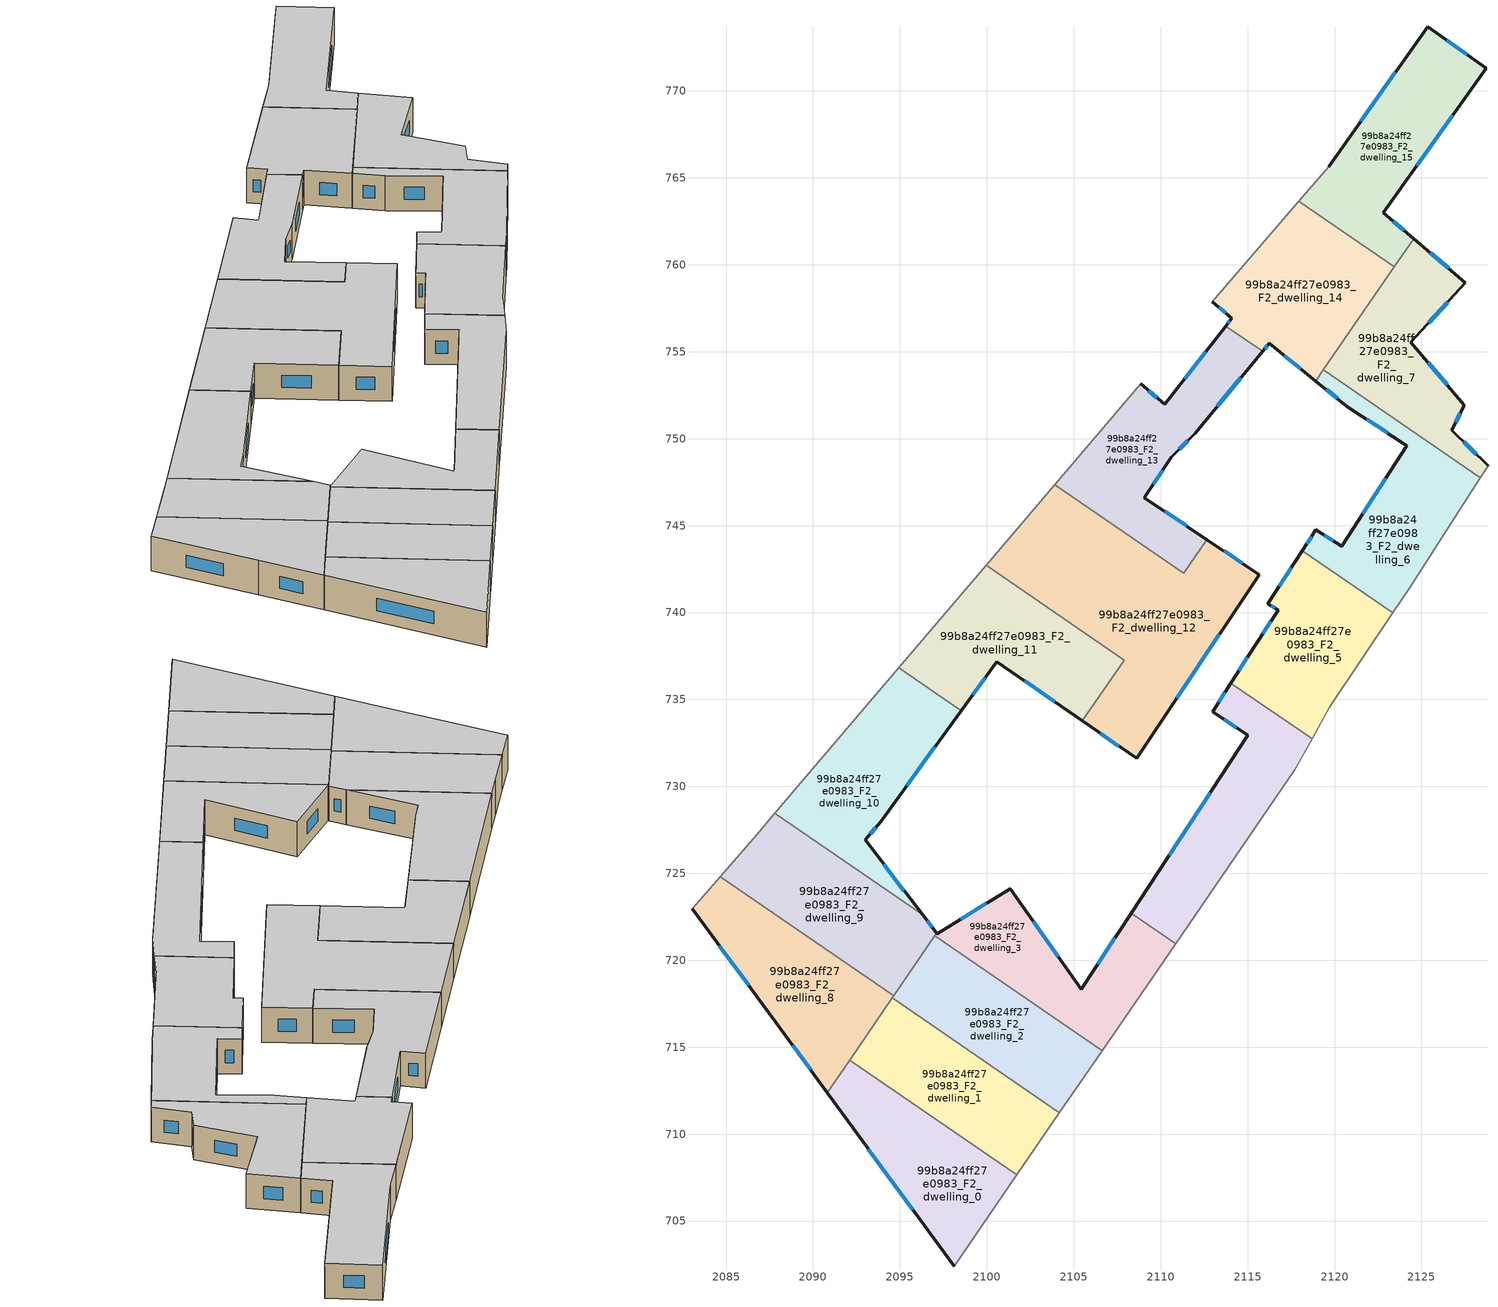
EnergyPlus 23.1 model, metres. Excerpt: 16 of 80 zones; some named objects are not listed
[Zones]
99b8a24ff27e0983_F2_dwelling_0
 floor to 99b8a24ff27e0983_F1_dwelling_0 (EU_floor_Construction): 2101.73,707.66 2098.11,702.39 2090.82,712.39 2092.11,714.26 z6
 wall outside (EU_wall_Construction): 2090.82,712.39 2098.11,702.39 z6:9
 wall to 99b8a24ff27e0983_F2_dwelling_1 (EU_wall_Construction): 2101.73,707.66 2092.11,714.26 z6:9
 wall adiabatic (EU_wall_Construction): 2098.11,702.39 2101.73,707.66 z6:9
 wall to 99b8a24ff27e0983_F2_dwelling_8 (EU_wall_Construction): 2092.11,714.26 2090.82,712.39 z6:9
 window (EU_Window_Construction): 2093.19,709.14 2095.74,705.64 z6.98:8.02
 ceiling to 99b8a24ff27e0983_F3_dwelling_0 (EU_floor_Construction): 2098.11,702.39 2101.73,707.66 2092.11,714.26 2090.82,712.39 z9
99b8a24ff27e0983_F2_dwelling_1
 floor to 99b8a24ff27e0983_F1_dwelling_1 (EU_floor_Construction): 2104.18,711.23 2101.73,707.66 2092.11,714.26 2094.56,717.83 z6
 wall to 99b8a24ff27e0983_F2_dwelling_2 (EU_wall_Construction): 2104.18,711.23 2094.56,717.83 z6:9
 wall adiabatic (EU_wall_Construction): 2101.73,707.66 2104.18,711.23 z6:9
 wall to 99b8a24ff27e0983_F2_dwelling_8 (EU_wall_Construction): 2094.56,717.83 2092.11,714.26 z6:9
 ceiling to 99b8a24ff27e0983_F3_dwelling_1 (EU_floor_Construction): 2101.73,707.66 2104.18,711.23 2094.56,717.83 2092.11,714.26 z9
99b8a24ff27e0983_F2_dwelling_10
 floor to 99b8a24ff27e0983_F1_dwelling_10 (EU_floor_Construction): 2098.52,734.36 2093.89,727.97 2093.01,726.92 2096.31,722.61 2087.81,728.44 2094.94,736.82 z6
 wall outside (EU_wall_Construction): 2096.31,722.61 2093.01,726.92 2093.89,727.97 2098.52,734.36 z6:9
 wall to 99b8a24ff27e0983_F2_dwelling_9 (EU_wall_Construction): 2087.81,728.44 2096.31,722.61 z6:9
 wall adiabatic (EU_wall_Construction): 2094.94,736.82 2087.81,728.44 z6:9
 wall to 99b8a24ff27e0983_F2_dwelling_11 (EU_wall_Construction): 2098.52,734.36 2094.94,736.82 z6:9
 window (EU_Window_Construction): 2095.4,730.05 2097.02,732.28 / 2093.3,727.27 2093.61,727.63 / 2095.24,724.01 2094.09,725.52 z6.98:8.02
 ceiling to 99b8a24ff27e0983_F3_dwelling_10 (EU_floor_Construction): 2096.31,722.61 2093.01,726.92 2093.89,727.97 2098.52,734.36 2094.94,736.82 2087.81,728.44 z9
99b8a24ff27e0983_F2_dwelling_11
 floor to 99b8a24ff27e0983_F1_dwelling_11 (EU_floor_Construction): 2107.91,737.27 2105.5,733.77 2100.56,737.17 2098.52,734.36 2094.94,736.82 2099.97,742.72 z6
 wall outside (EU_wall_Construction): 2098.52,734.36 2100.56,737.17 2105.5,733.77 z6:9
 wall adiabatic (EU_wall_Construction): 2099.97,742.72 2094.94,736.82 z6:9
 wall to 99b8a24ff27e0983_F2_dwelling_12 (EU_wall_Construction): 2105.5,733.77 2107.91,737.27 2099.97,742.72 z6:9
 window (EU_Window_Construction): 2102.17,736.07 2103.9,734.88 / 2099.19,735.27 2099.9,736.26 z6.98:8.02
 ceiling to 99b8a24ff27e0983_F3_dwelling_11 (EU_floor_Construction): 2105.5,733.77 2107.91,737.27 2099.97,742.72 2094.94,736.82 2098.52,734.36 2100.56,737.17 z9
99b8a24ff27e0983_F2_dwelling_12
 floor to 99b8a24ff27e0983_F1_dwelling_12 (EU_floor_Construction): 2112.67,744.2 2115.68,742.18 2108.61,731.62 2105.5,733.77 2107.91,737.27 2099.97,742.72 2103.92,747.35 2111.33,742.26 z6
 wall outside (EU_wall_Construction): 2105.5,733.77 2108.61,731.62 2115.68,742.18 2112.67,744.2 z6:9
 wall adiabatic (EU_wall_Construction): 2103.92,747.35 2099.97,742.72 z6:9
 wall to 99b8a24ff27e0983_F2_dwelling_13 (EU_wall_Construction): 2112.67,744.2 2111.33,742.26 2103.92,747.35 z6:9
 window (EU_Window_Construction): 2114.7,742.84 2113.65,743.54 / 2110.91,735.06 2113.38,738.75 / 2106.52,733.07 2107.6,732.32 z6.98:8.02
 ceiling to 99b8a24ff27e0983_F3_dwelling_12 (EU_floor_Construction): 2108.61,731.62 2115.68,742.18 2112.67,744.2 2111.33,742.26 2103.92,747.35 2099.97,742.72 2107.91,737.27 2105.5,733.77 z9
99b8a24ff27e0983_F2_dwelling_13
 floor to 99b8a24ff27e0983_F1_dwelling_13 (EU_floor_Construction): 2115.86,755.03 2111.99,750.32 2110.61,748.93 2109.05,746.61 2112.67,744.2 2111.33,742.26 2103.92,747.35 2108.85,753.15 2110.23,751.97 2113.75,756.48 z6
 wall outside (EU_wall_Construction): 2112.67,744.2 2109.05,746.61 2110.61,748.93 2111.99,750.32 2115.86,755.03 / 2113.75,756.48 2110.23,751.97 2108.85,753.15 z6:9
 wall adiabatic (EU_wall_Construction): 2108.85,753.15 2103.92,747.35 z6:9
 wall to 99b8a24ff27e0983_F2_dwelling_14 (EU_wall_Construction): 2115.86,755.03 2113.75,756.48 z6:9
 window (EU_Window_Construction): 2111.49,744.98 2110.23,745.83 / 2109.79,752.36 2109.3,752.77 / 2112.61,755.01 2111.38,753.44 / 2113.25,751.85 2114.6,753.5 / 2111.06,749.39 2111.55,749.87 / 2109.56,747.37 2110.11,748.18 z6.98:8.02
 ceiling to 99b8a24ff27e0983_F3_dwelling_13 (EU_floor_Construction): 2112.67,744.2 2109.05,746.61 2110.61,748.93 2111.99,750.32 2115.86,755.03 2113.75,756.48 2110.23,751.97 2108.85,753.15 2103.92,747.35 2111.33,742.26 z9
99b8a24ff27e0983_F2_dwelling_14
 floor to 99b8a24ff27e0983_F1_dwelling_14 (EU_floor_Construction): 2123.43,759.88 2118.93,753.32 2116.24,755.49 2115.86,755.03 2113.75,756.48 2114.1,756.93 2112.96,757.87 2117.94,763.65 z6
 wall outside (EU_wall_Construction): 2112.96,757.87 2114.1,756.93 2113.75,756.48 / 2115.86,755.03 2116.24,755.49 2118.93,753.32 z6:9
 wall adiabatic (EU_wall_Construction): 2117.94,763.65 2112.96,757.87 z6:9
 wall to 99b8a24ff27e0983_F2_dwelling_15 (EU_wall_Construction): 2123.43,759.88 2117.94,763.65 z6:9
 wall to 99b8a24ff27e0983_F2_dwelling_7 (EU_wall_Construction): 2119.36,753.95 2123.43,759.88 z6:9
 wall to 99b8a24ff27e0983_F2_dwelling_6 (EU_wall_Construction): 2118.93,753.32 2119.36,753.95 z6:9
 window (EU_Window_Construction): 2113.99,756.79 2113.87,756.63 / 2113.33,757.57 2113.73,757.24 / 2117.12,754.79 2118.05,754.02 / 2115.99,755.18 2116.12,755.34 z6.98:8.02
 ceiling to 99b8a24ff27e0983_F3_dwelling_14 (EU_floor_Construction): 2118.93,753.32 2123.43,759.88 2117.94,763.65 2112.96,757.87 2114.1,756.93 2113.75,756.48 2115.86,755.03 2116.24,755.49 z9
99b8a24ff27e0983_F2_dwelling_15
 floor to 99b8a24ff27e0983_F1_dwelling_15 (EU_floor_Construction): 2128.72,771.32 2122.81,762.98 2124.55,761.51 2123.43,759.88 2117.94,763.65 2119.67,765.65 2125.35,773.7 z6
 wall outside (EU_wall_Construction): 2124.55,761.51 2122.81,762.98 2128.72,771.32 2125.35,773.7 2119.67,765.65 z6:9
 wall adiabatic (EU_wall_Construction): 2119.67,765.65 2117.94,763.65 z6:9
 wall to 99b8a24ff27e0983_F2_dwelling_7 (EU_wall_Construction): 2123.43,759.88 2124.55,761.51 z6:9
 window (EU_Window_Construction): 2123.51,771.08 2121.52,768.27 / 2127.63,772.1 2126.45,772.93 / 2124.74,765.69 2126.8,768.61 / 2123.99,761.99 2123.38,762.5 z6.98:8.02
 ceiling to 99b8a24ff27e0983_F3_dwelling_15 (EU_floor_Construction): 2124.55,761.51 2122.81,762.98 2128.72,771.32 2125.35,773.7 2119.67,765.65 2117.94,763.65 2123.43,759.88 z9
99b8a24ff27e0983_F2_dwelling_2
 floor to 99b8a24ff27e0983_F1_dwelling_2 (EU_floor_Construction): 2106.63,714.8 2104.18,711.23 2094.56,717.83 2097.01,721.4 z6
 wall to 99b8a24ff27e0983_F2_dwelling_3 (EU_wall_Construction): 2106.63,714.8 2097.01,721.4 z6:9
 wall adiabatic (EU_wall_Construction): 2104.18,711.23 2106.63,714.8 z6:9
 wall to 99b8a24ff27e0983_F2_dwelling_9 (EU_wall_Construction): 2097.01,721.4 2094.64,717.95 z6:9
 wall to 99b8a24ff27e0983_F2_dwelling_8 (EU_wall_Construction): 2094.64,717.95 2094.56,717.83 z6:9
 ceiling to 99b8a24ff27e0983_F3_dwelling_2 (EU_floor_Construction): 2104.18,711.23 2106.63,714.8 2097.01,721.4 2094.56,717.83 z9
99b8a24ff27e0983_F2_dwelling_3
 floor to 99b8a24ff27e0983_F1_dwelling_3 (EU_floor_Construction): 2108.31,722.72 2110.86,720.96 2106.63,714.8 2097.01,721.4 2097.11,721.55 2097.14,721.51 2101.34,724.11 2105.43,718.33 z6
 wall outside (EU_wall_Construction): 2108.31,722.72 2105.43,718.33 2101.34,724.11 2097.14,721.51 2097.11,721.55 z6:9
 wall to 99b8a24ff27e0983_F2_dwelling_4 (EU_wall_Construction): 2110.86,720.96 2108.31,722.72 z6:9
 wall adiabatic (EU_wall_Construction): 2106.63,714.8 2110.86,720.96 z6:9
 wall to 99b8a24ff27e0983_F2_dwelling_9 (EU_wall_Construction): 2097.11,721.55 2097.01,721.4 z6:9
 window (EU_Window_Construction): 2099.98,723.27 2098.51,722.36 / 2104.1,720.21 2102.67,722.23 / 2107.37,721.29 2106.37,719.76 z6.98:8.02
 ceiling to 99b8a24ff27e0983_F3_dwelling_3 (EU_floor_Construction): 2106.63,714.8 2110.86,720.96 2108.31,722.72 2105.43,718.33 2101.34,724.11 2097.14,721.51 2097.11,721.55 2097.01,721.4 z9
99b8a24ff27e0983_F2_dwelling_4
 floor to 99b8a24ff27e0983_F1_dwelling_4 (EU_floor_Construction): 2118.71,732.74 2117.72,730.95 2110.86,720.96 2108.31,722.72 2115.02,732.95 2112.98,734.29 2114.04,735.95 z6
 wall outside (EU_wall_Construction): 2114.04,735.95 2112.98,734.29 2115.02,732.95 2108.31,722.72 z6:9
 wall to 99b8a24ff27e0983_F2_dwelling_5 (EU_wall_Construction): 2118.71,732.74 2114.04,735.95 z6:9
 wall adiabatic (EU_wall_Construction): 2110.86,720.96 2117.72,730.95 2118.71,732.74 z6:9
 window (EU_Window_Construction): 2112.84,729.62 2110.49,726.05 / 2113.65,733.86 2114.36,733.39 / 2113.7,735.41 2113.33,734.83 z6.98:8.02
 ceiling to 99b8a24ff27e0983_F3_dwelling_4 (EU_floor_Construction): 2110.86,720.96 2117.72,730.95 2118.71,732.74 2114.04,735.95 2112.98,734.29 2115.02,732.95 2108.31,722.72 z9
99b8a24ff27e0983_F2_dwelling_5
 floor to 99b8a24ff27e0983_F1_dwelling_5 (EU_floor_Construction): 2123.36,740 2119.72,734.59 2118.71,732.74 2114.04,735.95 2115.44,738.13 2116.75,740.14 2116.17,740.51 2118.16,743.57 z6
 wall outside (EU_wall_Construction): 2118.16,743.57 2116.17,740.51 2116.75,740.14 2115.44,738.13 2114.04,735.95 z6:9
 wall to 99b8a24ff27e0983_F2_dwelling_6 (EU_wall_Construction): 2123.36,740 2118.16,743.57 z6:9
 wall adiabatic (EU_wall_Construction): 2118.71,732.74 2119.72,734.59 2123.36,740 z6:9
 window (EU_Window_Construction): 2114.99,737.42 2114.5,736.66 / 2116.33,739.49 2115.87,738.79 / 2116.36,740.39 2116.57,740.26 / 2117.51,742.57 2116.82,741.51 z6.98:8.02
 ceiling to 99b8a24ff27e0983_F3_dwelling_5 (EU_floor_Construction): 2119.72,734.59 2123.36,740 2118.16,743.57 2116.17,740.51 2116.75,740.14 2115.44,738.13 2114.04,735.95 2118.71,732.74 z9
99b8a24ff27e0983_F2_dwelling_6
 floor to 99b8a24ff27e0983_F1_dwelling_6 (EU_floor_Construction): 2124.16,749.6 2120.74,751.84 2118.93,753.32 2119.36,753.95 2128.39,747.76 2124.32,741.43 2123.36,740 2118.16,743.57 2118.93,744.76 2120.4,743.81 z6
 wall outside (EU_wall_Construction): 2118.93,753.32 2120.74,751.84 2124.16,749.6 2120.4,743.81 2118.93,744.76 2118.16,743.57 z6:9
 wall to 99b8a24ff27e0983_F2_dwelling_7 (EU_wall_Construction): 2128.39,747.76 2119.36,753.95 z6:9
 wall adiabatic (EU_wall_Construction): 2123.36,740 2124.32,741.43 2128.39,747.76 z6:9
 window (EU_Window_Construction): 2118.68,744.37 2118.41,743.96 / 2119.93,744.12 2119.41,744.45 / 2122.94,747.72 2121.63,745.7 / 2121.86,751.11 2123.05,750.33 / 2119.52,752.84 2120.15,752.32 z6.98:8.02
 ceiling to 99b8a24ff27e0983_F3_dwelling_6 (EU_floor_Construction): 2124.32,741.43 2128.39,747.76 2119.36,753.95 2118.93,753.32 2120.74,751.84 2124.16,749.6 2120.4,743.81 2118.93,744.76 2118.16,743.57 2123.36,740 z9
99b8a24ff27e0983_F2_dwelling_7
 floor to 99b8a24ff27e0983_F1_dwelling_7 (EU_floor_Construction): 2127.53,758.97 2124.39,755.55 2127.47,751.92 2126.75,750.49 2128.83,748.45 2128.39,747.76 2119.36,753.95 2124.55,761.51 z6
 wall outside (EU_wall_Construction): 2128.83,748.45 2126.75,750.49 2127.47,751.92 2124.39,755.55 2127.53,758.97 2124.55,761.51 z6:9
 wall adiabatic (EU_wall_Construction): 2128.39,747.76 2128.83,748.45 z6:9
 window (EU_Window_Construction): 2128.15,749.11 2127.43,749.83 / 2126.56,759.8 2125.52,760.68 / 2125.42,756.67 2126.51,757.86 / 2126.47,753.1 2125.4,754.37 / 2126.99,750.96 2127.24,751.46 z6.98:8.02
 ceiling to 99b8a24ff27e0983_F3_dwelling_7 (EU_floor_Construction): 2128.39,747.76 2128.83,748.45 2126.75,750.49 2127.47,751.92 2124.39,755.55 2127.53,758.97 2124.55,761.51 2119.36,753.95 z9
99b8a24ff27e0983_F2_dwelling_8
 floor to 99b8a24ff27e0983_F1_dwelling_8 (EU_floor_Construction): 2094.64,717.95 2090.82,712.39 2087.87,716.43 2083.04,722.96 2084.66,724.8 z6
 wall outside (EU_wall_Construction): 2083.04,722.96 2087.87,716.43 2090.82,712.39 z6:9
 wall adiabatic (EU_wall_Construction): 2084.66,724.8 2083.04,722.96 z6:9
 wall to 99b8a24ff27e0983_F2_dwelling_9 (EU_wall_Construction): 2094.64,717.95 2084.66,724.8 z6:9
 window (EU_Window_Construction): 2088.83,715.12 2089.86,713.7 / 2084.61,720.84 2086.3,718.56 z6.98:8.02
 ceiling to 99b8a24ff27e0983_F3_dwelling_8 (EU_floor_Construction): 2090.82,712.39 2094.64,717.95 2084.66,724.8 2083.04,722.96 2087.87,716.43 z9
99b8a24ff27e0983_F2_dwelling_9
 floor to 99b8a24ff27e0983_F1_dwelling_9 (EU_floor_Construction): 2096.31,722.61 2097.11,721.55 2094.64,717.95 2084.66,724.8 2086.77,727.22 2087.81,728.44 z6
 wall outside (EU_wall_Construction): 2097.11,721.55 2096.31,722.61 z6:9
 wall adiabatic (EU_wall_Construction): 2087.81,728.44 2086.77,727.22 2084.66,724.8 z6:9
 window (EU_Window_Construction): 2096.85,721.9 2096.57,722.27 z6.98:8.02
 ceiling to 99b8a24ff27e0983_F3_dwelling_9 (EU_floor_Construction): 2094.64,717.95 2097.11,721.55 2096.31,722.61 2087.81,728.44 2086.77,727.22 2084.66,724.8 z9
[Building]
EU S2 Campaign: North Axis=0; Terrain=City; Solar Distribution=FullExterior
[Site:Location]
Bologna: Latitude=44.5; Longitude=11.25; Time Zone=1; Elevation=37
[SizingPeriod:WeatherFileDays]
AnnualSizingPeriod: Begin Month=1; Begin Day of Month=1; End Month=12; End Day of Month=31; Day of Week for Start Day=Monday; Use Weather File Daylight Saving Period=No; Use Weather File Rain and Snow Indicators=No
[MATERIAL]
EU_InternalMass_Material: Roughness=MediumRough; Thickness=0.1; Conductivity=1; Density=1800; Specific Heat=900; Thermal Absorptance=0.9; Solar Absorptance=0.7; Visible Absorptance=0.7
[MATERIAL:NOMASS] Roughness=MediumRough; Thermal Absorptance=0.9; Solar Absorptance=0.7; Visible Absorptance=0.7
Name | Thermal Resistance
EU_wall_NoMass | 0.905828
EU_floor_NoMass | 0.67114
[WINDOWMATERIAL:SIMPLEGLAZINGSYSTEM]
EU_Window_SimpleGlazing: UFactor=4.52486; Solar Heat Gain Coefficient=0.85; Visible Transmittance=0.85
[CONSTRUCTION]
EU_wall_Construction: EU_wall_NoMass
EU_floor_Construction: EU_floor_NoMass
EU_Window_Construction: EU_Window_SimpleGlazing
EU_InternalMass_Construction: EU_InternalMass_Material
[ZONE] Type=1; Multiplier=1; Ceiling Height=autocalculate; Floor Area=autocalculate; Part of Total Floor Area=Yes
Name | Volume
99b8a24ff27e0983_F2_dwelling_0 | 151.548
99b8a24ff27e0983_F2_dwelling_1 | 151.505
99b8a24ff27e0983_F2_dwelling_10 | 169.121
99b8a24ff27e0983_F2_dwelling_11 | 169.162
99b8a24ff27e0983_F2_dwelling_12 | 310.034
99b8a24ff27e0983_F2_dwelling_13 | 169.135
99b8a24ff27e0983_F2_dwelling_14 | 169.155
99b8a24ff27e0983_F2_dwelling_15 | 169.132
99b8a24ff27e0983_F2_dwelling_2 | 151.519
99b8a24ff27e0983_F2_dwelling_3; 99b8a24ff27e0983_F2_dwelling_6 | 151.512
99b8a24ff27e0983_F2_dwelling_4 | 151.518
99b8a24ff27e0983_F2_dwelling_5 | 151.515
99b8a24ff27e0983_F2_dwelling_7 | 151.541
99b8a24ff27e0983_F2_dwelling_8 | 169.139
99b8a24ff27e0983_F2_dwelling_9 | 169.156
[INTERNALMASS] Construction=EU_InternalMass_Construction
Name | Zone or ZoneList | Surface Area
99b8a24ff27e0983_F2_dwelling_0_EU_InternalMass | 99b8a24ff27e0983_F2_dwelling_0 | 50.5163
99b8a24ff27e0983_F2_dwelling_1_EU_InternalMass | 99b8a24ff27e0983_F2_dwelling_1 | 50.5019
99b8a24ff27e0983_F2_dwelling_2_EU_InternalMass | 99b8a24ff27e0983_F2_dwelling_2 | 50.5064
99b8a24ff27e0983_F2_dwelling_3_EU_InternalMass | 99b8a24ff27e0983_F2_dwelling_3 | 50.5042
99b8a24ff27e0983_F2_dwelling_4_EU_InternalMass | 99b8a24ff27e0983_F2_dwelling_4 | 50.5063
99b8a24ff27e0983_F2_dwelling_5_EU_InternalMass | 99b8a24ff27e0983_F2_dwelling_5 | 50.5049
99b8a24ff27e0983_F2_dwelling_6_EU_InternalMass | 99b8a24ff27e0983_F2_dwelling_6 | 50.5043
99b8a24ff27e0983_F2_dwelling_7_EU_InternalMass | 99b8a24ff27e0983_F2_dwelling_7 | 50.5133
99b8a24ff27e0983_F2_dwelling_8_EU_InternalMass | 99b8a24ff27e0983_F2_dwelling_8 | 56.3796
99b8a24ff27e0983_F2_dwelling_9_EU_InternalMass | 99b8a24ff27e0983_F2_dwelling_9 | 56.3851
99b8a24ff27e0983_F2_dwelling_10_EU_InternalMass | 99b8a24ff27e0983_F2_dwelling_10 | 56.3741
99b8a24ff27e0983_F2_dwelling_11_EU_InternalMass | 99b8a24ff27e0983_F2_dwelling_11 | 56.3869
99b8a24ff27e0983_F2_dwelling_12_EU_InternalMass | 99b8a24ff27e0983_F2_dwelling_12 | 103.345
99b8a24ff27e0983_F2_dwelling_13_EU_InternalMass | 99b8a24ff27e0983_F2_dwelling_13 | 56.379
99b8a24ff27e0983_F2_dwelling_14_EU_InternalMass | 99b8a24ff27e0983_F2_dwelling_14 | 56.3852
99b8a24ff27e0983_F2_dwelling_15_EU_InternalMass | 99b8a24ff27e0983_F2_dwelling_15 | 56.3766
[OTHEREQUIPMENT] Fuel Type=Electricity; Design Level Calculation Method=Watts/Area; Power per Zone Floor Area=1; Fraction Latent=0; Fraction Radiant=0; Fraction Lost=0; Carbon Dioxide Generation Rate=0; EndUse Subcategory=EU_Step8_InternalGains
Name | Zone or ZoneList or Space or SpaceList | Schedule
EU_Step8_InternalGain_99b8a24ff27e0983_F2_dwelling_0_f000 | 99b8a24ff27e0983_F2_dwelling_0 | EU_Step8_GainSchedule_99b8a24ff27e0983_F2_dwelling_0_f000
EU_Step8_InternalGain_99b8a24ff27e0983_F2_dwelling_1_f000 | 99b8a24ff27e0983_F2_dwelling_1 | EU_Step8_GainSchedule_99b8a24ff27e0983_F2_dwelling_1_f000
EU_Step8_InternalGain_99b8a24ff27e0983_F2_dwelling_2_f000 | 99b8a24ff27e0983_F2_dwelling_2 | EU_Step8_GainSchedule_99b8a24ff27e0983_F2_dwelling_2_f000
EU_Step8_InternalGain_99b8a24ff27e0983_F2_dwelling_3_f000 | 99b8a24ff27e0983_F2_dwelling_3 | EU_Step8_GainSchedule_99b8a24ff27e0983_F2_dwelling_3_f000
EU_Step8_InternalGain_99b8a24ff27e0983_F2_dwelling_4_f000 | 99b8a24ff27e0983_F2_dwelling_4 | EU_Step8_GainSchedule_99b8a24ff27e0983_F2_dwelling_4_f000
EU_Step8_InternalGain_99b8a24ff27e0983_F2_dwelling_5_f000 | 99b8a24ff27e0983_F2_dwelling_5 | EU_Step8_GainSchedule_99b8a24ff27e0983_F2_dwelling_5_f000
EU_Step8_InternalGain_99b8a24ff27e0983_F2_dwelling_6_f000 | 99b8a24ff27e0983_F2_dwelling_6 | EU_Step8_GainSchedule_99b8a24ff27e0983_F2_dwelling_6_f000
EU_Step8_InternalGain_99b8a24ff27e0983_F2_dwelling_7_f000 | 99b8a24ff27e0983_F2_dwelling_7 | EU_Step8_GainSchedule_99b8a24ff27e0983_F2_dwelling_7_f000
EU_Step8_InternalGain_99b8a24ff27e0983_F2_dwelling_8_f000 | 99b8a24ff27e0983_F2_dwelling_8 | EU_Step8_GainSchedule_99b8a24ff27e0983_F2_dwelling_8_f000
EU_Step8_InternalGain_99b8a24ff27e0983_F2_dwelling_9_f000 | 99b8a24ff27e0983_F2_dwelling_9 | EU_Step8_GainSchedule_99b8a24ff27e0983_F2_dwelling_9_f000
EU_Step8_InternalGain_99b8a24ff27e0983_F2_dwelling_10_f000 | 99b8a24ff27e0983_F2_dwelling_10 | EU_Step8_GainSchedule_99b8a24ff27e0983_F2_dwelling_10_f000
EU_Step8_InternalGain_99b8a24ff27e0983_F2_dwelling_11_f000 | 99b8a24ff27e0983_F2_dwelling_11 | EU_Step8_GainSchedule_99b8a24ff27e0983_F2_dwelling_11_f000
EU_Step8_InternalGain_99b8a24ff27e0983_F2_dwelling_12_f000 | 99b8a24ff27e0983_F2_dwelling_12 | EU_Step8_GainSchedule_99b8a24ff27e0983_F2_dwelling_12_f000
EU_Step8_InternalGain_99b8a24ff27e0983_F2_dwelling_13_f000 | 99b8a24ff27e0983_F2_dwelling_13 | EU_Step8_GainSchedule_99b8a24ff27e0983_F2_dwelling_13_f000
EU_Step8_InternalGain_99b8a24ff27e0983_F2_dwelling_14_f000 | 99b8a24ff27e0983_F2_dwelling_14 | EU_Step8_GainSchedule_99b8a24ff27e0983_F2_dwelling_14_f000
EU_Step8_InternalGain_99b8a24ff27e0983_F2_dwelling_15_f000 | 99b8a24ff27e0983_F2_dwelling_15 | EU_Step8_GainSchedule_99b8a24ff27e0983_F2_dwelling_15_f000
[ZONEVENTILATION:DESIGNFLOWRATE] Schedule=EU_AlwaysOn; Design Flow Rate Calculation Method=AirChanges/Hour; Air Changes per Hour=0.73129; Ventilation Type=Natural; Fan Pressure Rise=0; Fan Total Efficiency=1; Constant Term Coefficient=1; Temperature Term Coefficient=0; Velocity Term Coefficient=0; Velocity Squared Term Coefficient=0; Minimum Indoor Temperature=-100; Maximum Indoor Temperature=100; Delta Temperature=-100; Minimum Outdoor Temperature=-100; Maximum Outdoor Temperature=100; Maximum Wind Speed=40
Name | Zone or ZoneList or Space or SpaceList
EU_ConstantAir_99b8a24ff27e0983_F2_dwelling_0 | 99b8a24ff27e0983_F2_dwelling_0
EU_ConstantAir_99b8a24ff27e0983_F2_dwelling_1 | 99b8a24ff27e0983_F2_dwelling_1
EU_ConstantAir_99b8a24ff27e0983_F2_dwelling_2 | 99b8a24ff27e0983_F2_dwelling_2
EU_ConstantAir_99b8a24ff27e0983_F2_dwelling_3 | 99b8a24ff27e0983_F2_dwelling_3
EU_ConstantAir_99b8a24ff27e0983_F2_dwelling_4 | 99b8a24ff27e0983_F2_dwelling_4
EU_ConstantAir_99b8a24ff27e0983_F2_dwelling_5 | 99b8a24ff27e0983_F2_dwelling_5
EU_ConstantAir_99b8a24ff27e0983_F2_dwelling_6 | 99b8a24ff27e0983_F2_dwelling_6
EU_ConstantAir_99b8a24ff27e0983_F2_dwelling_7 | 99b8a24ff27e0983_F2_dwelling_7
EU_ConstantAir_99b8a24ff27e0983_F2_dwelling_8 | 99b8a24ff27e0983_F2_dwelling_8
EU_ConstantAir_99b8a24ff27e0983_F2_dwelling_9 | 99b8a24ff27e0983_F2_dwelling_9
EU_ConstantAir_99b8a24ff27e0983_F2_dwelling_10 | 99b8a24ff27e0983_F2_dwelling_10
EU_ConstantAir_99b8a24ff27e0983_F2_dwelling_11 | 99b8a24ff27e0983_F2_dwelling_11
EU_ConstantAir_99b8a24ff27e0983_F2_dwelling_12 | 99b8a24ff27e0983_F2_dwelling_12
EU_ConstantAir_99b8a24ff27e0983_F2_dwelling_13 | 99b8a24ff27e0983_F2_dwelling_13
EU_ConstantAir_99b8a24ff27e0983_F2_dwelling_14 | 99b8a24ff27e0983_F2_dwelling_14
EU_ConstantAir_99b8a24ff27e0983_F2_dwelling_15 | 99b8a24ff27e0983_F2_dwelling_15
[HVACTEMPLATE:ZONE:IDEALLOADSAIRSYSTEM] System Availability Schedule=EU_AlwaysOn; Maximum Heating Supply Air Temperature=50; Minimum Cooling Supply Air Temperature=13; Maximum Heating Supply Air Humidity Ratio=0.0156; Minimum Cooling Supply Air Humidity Ratio=0.0077; Heating Limit=NoLimit; Cooling Limit=NoLimit; Heating Availability Schedule=EU_AlwaysOn; Cooling Availability Schedule=EU_CoolingOff; Dehumidification Control Type=ConstantSensibleHeatRatio; Cooling Sensible Heat Ratio=0.7; Dehumidification Setpoint=60; Humidification Control Type=None; Humidification Setpoint=30; Outdoor Air Method=None; Outdoor Air Flow Rate per Person=0.00944; Outdoor Air Flow Rate per Zone Floor Area=0; Outdoor Air Flow Rate per Zone=0; Demand Controlled Ventilation Type=None; Outdoor Air Economizer Type=NoEconomizer; Heat Recovery Type=None; Sensible Heat Recovery Effectiveness=0.7; Latent Heat Recovery Effectiveness=0.65
Name | Template Thermostat
99b8a24ff27e0983_F2_dwelling_0 | EU_HeatOnly_99b8a24ff27e0983_F2_dwelling_0
99b8a24ff27e0983_F2_dwelling_1 | EU_HeatOnly_99b8a24ff27e0983_F2_dwelling_1
99b8a24ff27e0983_F2_dwelling_2 | EU_HeatOnly_99b8a24ff27e0983_F2_dwelling_2
99b8a24ff27e0983_F2_dwelling_3 | EU_HeatOnly_99b8a24ff27e0983_F2_dwelling_3
99b8a24ff27e0983_F2_dwelling_4 | EU_HeatOnly_99b8a24ff27e0983_F2_dwelling_4
99b8a24ff27e0983_F2_dwelling_5 | EU_HeatOnly_99b8a24ff27e0983_F2_dwelling_5
99b8a24ff27e0983_F2_dwelling_6 | EU_HeatOnly_99b8a24ff27e0983_F2_dwelling_6
99b8a24ff27e0983_F2_dwelling_7 | EU_HeatOnly_99b8a24ff27e0983_F2_dwelling_7
99b8a24ff27e0983_F2_dwelling_8 | EU_HeatOnly_99b8a24ff27e0983_F2_dwelling_8
99b8a24ff27e0983_F2_dwelling_9 | EU_HeatOnly_99b8a24ff27e0983_F2_dwelling_9
99b8a24ff27e0983_F2_dwelling_10 | EU_HeatOnly_99b8a24ff27e0983_F2_dwelling_10
99b8a24ff27e0983_F2_dwelling_11 | EU_HeatOnly_99b8a24ff27e0983_F2_dwelling_11
99b8a24ff27e0983_F2_dwelling_12 | EU_HeatOnly_99b8a24ff27e0983_F2_dwelling_12
99b8a24ff27e0983_F2_dwelling_13 | EU_HeatOnly_99b8a24ff27e0983_F2_dwelling_13
99b8a24ff27e0983_F2_dwelling_14 | EU_HeatOnly_99b8a24ff27e0983_F2_dwelling_14
99b8a24ff27e0983_F2_dwelling_15 | EU_HeatOnly_99b8a24ff27e0983_F2_dwelling_15
[SIZING:ZONE] Zone Cooling Design Supply Air Temperature Input Method=SupplyAirTemperature; Zone Cooling Design Supply Air Temperature=13; Zone Heating Design Supply Air Temperature Input Method=SupplyAirTemperature; Zone Heating Design Supply Air Temperature=50; Zone Cooling Design Supply Air Humidity Ratio=0.008; Zone Heating Design Supply Air Humidity Ratio=0.008; Cooling Design Air Flow Method=DesignDay; Cooling Design Air Flow Rate=0; Cooling Minimum Air Flow per Zone Floor Area=0.000762; Cooling Minimum Air Flow=0; Cooling Minimum Air Flow Fraction=0.2; Heating Design Air Flow Method=DesignDay; Heating Design Air Flow Rate=0; Heating Maximum Air Flow per Zone Floor Area=0.002032; Heating Maximum Air Flow=0.141576; Heating Maximum Air Flow Fraction=0.3; Account for Dedicated Outdoor Air System=No; Dedicated Outdoor Air System Control Strategy=NeutralSupplyAir; Dedicated Outdoor Air Low Setpoint Temperature for Design=autosize; Dedicated Outdoor Air High Setpoint Temperature for Design=autosize; Zone Load Sizing Method=Sensible Load Only No Latent Load; Zone Latent Cooling Design Supply Air Humidity Ratio Input Method=HumidityRatioDifference; Zone Cooling Design Supply Air Humidity Ratio Difference=0.005; Zone Latent Heating Design Supply Air Humidity Ratio Input Method=HumidityRatioDifference; Zone Humidification Design Supply Air Humidity Ratio Difference=0.005
99b8a24ff27e0983_F2_dwelling_0; 99b8a24ff27e0983_F2_dwelling_1; 99b8a24ff27e0983_F2_dwelling_2; 99b8a24ff27e0983_F2_dwelling_3; 99b8a24ff27e0983_F2_dwelling_4; 99b8a24ff27e0983_F2_dwelling_5; 99b8a24ff27e0983_F2_dwelling_6; 99b8a24ff27e0983_F2_dwelling_7; 99b8a24ff27e0983_F2_dwelling_8; 99b8a24ff27e0983_F2_dwelling_9; 99b8a24ff27e0983_F2_dwelling_10; 99b8a24ff27e0983_F2_dwelling_11; 99b8a24ff27e0983_F2_dwelling_12; 99b8a24ff27e0983_F2_dwelling_13; 99b8a24ff27e0983_F2_dwelling_14; 99b8a24ff27e0983_F2_dwelling_15
[SCHEDULE:CONSTANT]
Name | Hourly Value
EU_AlwaysOn | 1
EU_CoolingOff | 0
[SCHEDULE:FILE] Column Number=1; Rows to Skip at Top=0; Number of Hours of Data=8760; Column Separator=Comma; Interpolate to Timestep=No; Minutes per Item=60; Adjust Schedule for Daylight Savings=Yes
Name | File
EU_Step8_GainSchedule_99b8a24ff27e0983_F2_dwelling_0_f000 | ../../schedules/99b8a24ff27e0983/99b8a24ff27e0983_F2_dwelling_0_f000_gain.csv
EU_Step8_GainSchedule_99b8a24ff27e0983_F2_dwelling_1_f000 | ../../schedules/99b8a24ff27e0983/99b8a24ff27e0983_F2_dwelling_1_f000_gain.csv
EU_Step8_GainSchedule_99b8a24ff27e0983_F2_dwelling_2_f000 | ../../schedules/99b8a24ff27e0983/99b8a24ff27e0983_F2_dwelling_2_f000_gain.csv
EU_Step8_GainSchedule_99b8a24ff27e0983_F2_dwelling_3_f000 | ../../schedules/99b8a24ff27e0983/99b8a24ff27e0983_F2_dwelling_3_f000_gain.csv
EU_Step8_GainSchedule_99b8a24ff27e0983_F2_dwelling_4_f000 | ../../schedules/99b8a24ff27e0983/99b8a24ff27e0983_F2_dwelling_4_f000_gain.csv
EU_Step8_GainSchedule_99b8a24ff27e0983_F2_dwelling_5_f000 | ../../schedules/99b8a24ff27e0983/99b8a24ff27e0983_F2_dwelling_5_f000_gain.csv
EU_Step8_GainSchedule_99b8a24ff27e0983_F2_dwelling_6_f000 | ../../schedules/99b8a24ff27e0983/99b8a24ff27e0983_F2_dwelling_6_f000_gain.csv
EU_Step8_GainSchedule_99b8a24ff27e0983_F2_dwelling_7_f000 | ../../schedules/99b8a24ff27e0983/99b8a24ff27e0983_F2_dwelling_7_f000_gain.csv
EU_Step8_GainSchedule_99b8a24ff27e0983_F2_dwelling_8_f000 | ../../schedules/99b8a24ff27e0983/99b8a24ff27e0983_F2_dwelling_8_f000_gain.csv
EU_Step8_GainSchedule_99b8a24ff27e0983_F2_dwelling_9_f000 | ../../schedules/99b8a24ff27e0983/99b8a24ff27e0983_F2_dwelling_9_f000_gain.csv
EU_Step8_GainSchedule_99b8a24ff27e0983_F2_dwelling_10_f000 | ../../schedules/99b8a24ff27e0983/99b8a24ff27e0983_F2_dwelling_10_f000_gain.csv
EU_Step8_GainSchedule_99b8a24ff27e0983_F2_dwelling_11_f000 | ../../schedules/99b8a24ff27e0983/99b8a24ff27e0983_F2_dwelling_11_f000_gain.csv
EU_Step8_GainSchedule_99b8a24ff27e0983_F2_dwelling_12_f000 | ../../schedules/99b8a24ff27e0983/99b8a24ff27e0983_F2_dwelling_12_f000_gain.csv
EU_Step8_GainSchedule_99b8a24ff27e0983_F2_dwelling_13_f000 | ../../schedules/99b8a24ff27e0983/99b8a24ff27e0983_F2_dwelling_13_f000_gain.csv
EU_Step8_GainSchedule_99b8a24ff27e0983_F2_dwelling_14_f000 | ../../schedules/99b8a24ff27e0983/99b8a24ff27e0983_F2_dwelling_14_f000_gain.csv
EU_Step8_GainSchedule_99b8a24ff27e0983_F2_dwelling_15_f000 | ../../schedules/99b8a24ff27e0983/99b8a24ff27e0983_F2_dwelling_15_f000_gain.csv
